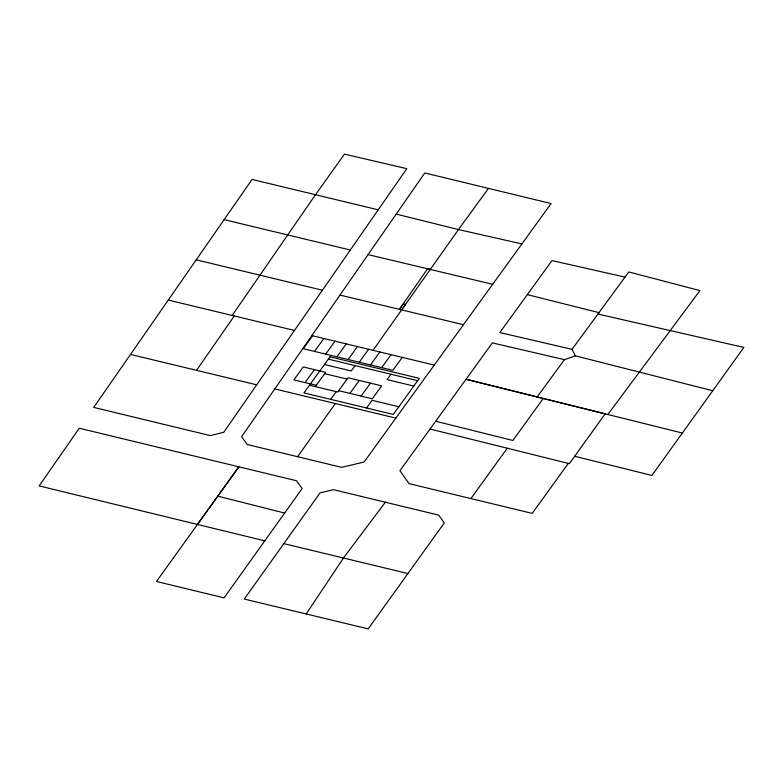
<?xml version="1.0" encoding="UTF-8"?>
<svg xmlns="http://www.w3.org/2000/svg" width="783" height="783" viewBox="0 0 783 783"><rect width="100%" height="100%" fill="white"/><g stroke="black" fill="none" stroke-linecap="round" stroke-linejoin="round"><path stroke-width="1.17" d="M306.222 613.96L343.727 557.613L385.383 502.226M378.238 209.824L252.057 179.444L93.725 407.405L210.255 435.583L223.723 432.324L406.817 168.658L344.481 154.124L315.49 194.732L232.169 315.451L294.477 330.446M196.523 370.339L234.303 315.97L168.286 300.065M274.794 388.926L424.778 172.965L551.105 203.541L364.095 462.009L341.594 467.343L247.183 444.519L241.585 436.728L274.794 388.926L395.865 418.132M401.669 309.882L405.545 304.352L403.245 303.814L399.438 309.344L427.567 268.794L492.683 284.307M373.021 350.334L458.476 229.576L488.455 188.39M297.599 456.695L335.349 403.539M284.65 513.071L302.13 488.543L296.532 480.752L79.23 428.223L39.15 485.91L264.801 540.838L284.65 513.071L217.811 496.138L156.473 581.485L224.065 597.86L264.801 540.838M283.828 543.647L320.032 492.889L333.489 489.678L438.725 515.136L444.294 522.907L368.176 628.876L244.257 599.054L283.828 543.647L407.914 573.528M217.811 496.138L238.864 466.815L197.453 524.434M607.843 414.52L699.924 290.61L628.788 271.946L597.918 314.052L743.85 347.417L651.906 475.457L574.702 456.264M312.623 335.78L303.266 348.719L392.909 370.32L402.266 357.381M314.472 351.42L323.829 338.481M305.096 382.584L314.453 369.645M325.679 354.122L335.036 341.182M315.324 386.626L325.659 372.346L303.246 366.943L293.889 379.882L316.303 385.285M336.886 356.823L346.243 343.884M348.092 359.514L357.449 346.575M330.671 399.35L336.23 391.666M355.081 365.602L351.205 370.966L324.465 364.516M359.299 362.216L368.656 349.277M349.913 393.389L359.27 380.45M370.496 364.917L379.853 351.978M361.12 396.09L370.476 383.151M381.703 367.619L391.06 354.679M366.532 407.992L372.091 400.309L398.821 406.759M390.942 374.245L387.056 379.608L413.796 386.058M712.765 390.746L575.407 355.854L564.465 359.651L492.37 342.895L399.917 470.681L409.118 483.649L532.215 513.394L568.311 463.399M575.407 355.854L572.021 349.345L499.857 332.55L551.966 260.592L625.01 277.104M470.906 498.575L507.276 448.228M430.033 429.015L569.378 463.653L605.161 413.845L543.236 398.478L512.875 440.477L435.671 421.244M537.128 396.932L564.465 359.651M572.021 349.345L598.985 312.642L527.341 294.633M521.909 243.914L458.476 229.576L396.208 214.092M368.079 254.602L430.239 269.43M339.979 295.093L463.458 324.7M224.134 219.641L350.324 250.022M196.21 259.839L322.4 290.209M311.82 335.584L434.222 365.084M328.341 359.152L417.672 380.685M324.681 373.687L347.094 379.089M338.706 390.688L372.326 398.792L381.683 385.853L348.063 377.749L337.737 392.029L309.491 385.226M130.507 354.435L256.697 384.815M682.375 433.038L466.061 379.266L543.236 398.478M330.025 356.833L303.931 392.909L393.262 414.442L419.355 378.365L330.025 356.833"/></g></svg>
